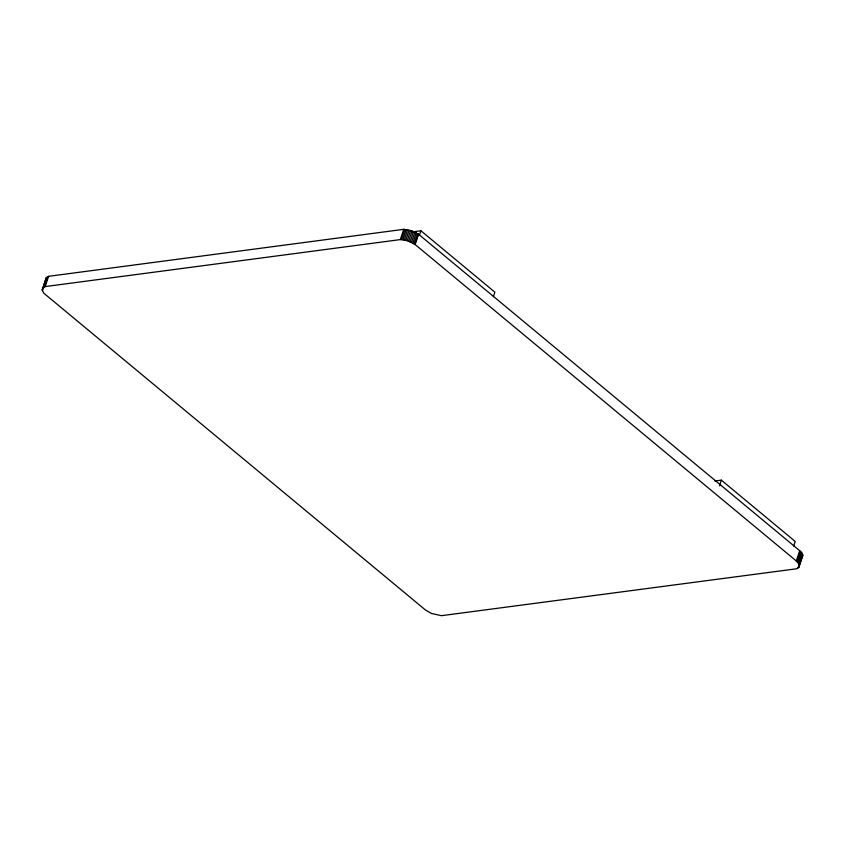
<?xml version="1.0" encoding="UTF-8"?>
<svg xmlns="http://www.w3.org/2000/svg" width="845" height="845" viewBox="0 0 845 845"><rect width="100%" height="100%" fill="white"/><g stroke="black" fill="none" stroke-linecap="round" stroke-linejoin="round"><path stroke-width="1.27" d="M42.25 289.898L45.989 278.248L48.609 276.315L403.741 229.322L412.096 230.97L418.592 234.266L799.708 550.687L801.937 553.084L802.75 555.355L799.021 566.942L796.518 568.791L441.502 615.678L431.468 613.47L425.394 609.942L43.729 293.13L42.25 289.898L46.412 277.646M42.366 290.659L46.993 277.118M42.313 289.18L44.299 286.941L47.732 276.674M44.299 286.941L45.165 286.582L48.609 276.315M45.165 286.582L400.308 239.6L403.741 229.322M400.308 239.6L401.396 239.642L404.829 229.375M401.396 239.642L402.801 239.79L406.234 229.523M402.801 239.79L404.237 240.033L407.681 229.755M404.237 240.033L405.716 240.35L409.149 230.083M405.716 240.35L407.195 240.762L410.628 230.484M799.021 566.942L798.937 564.143L796.275 560.953L415.149 244.543L408.653 241.237L412.096 230.97M410.089 241.786L413.532 231.519M411.473 242.399L414.916 232.132M412.793 243.075L416.226 232.797M414.018 243.782L417.462 233.516M414.821 244.321L418.254 234.044M415.149 244.543L418.592 234.266M419.384 235.332L420.916 230.769L494.885 292.169L493.353 296.732M719.433 485.854L721.345 480.15L795.219 541.465L793.687 546.028M796.275 560.953L799.708 550.687M797.162 561.756L800.595 551.479M797.902 562.559L801.345 552.281M798.504 563.351L801.937 553.084M798.937 564.143L802.37 553.866M798.071 568.02L802.644 554.626M798.631 567.513L802.75 555.355M45.989 278.248L46.084 281.195M802.687 556.042L801.504 557.742M411.758 231.984L420.916 230.769M714.849 481.006L721.345 480.15M407.195 240.762L408.653 241.237"/></g></svg>
